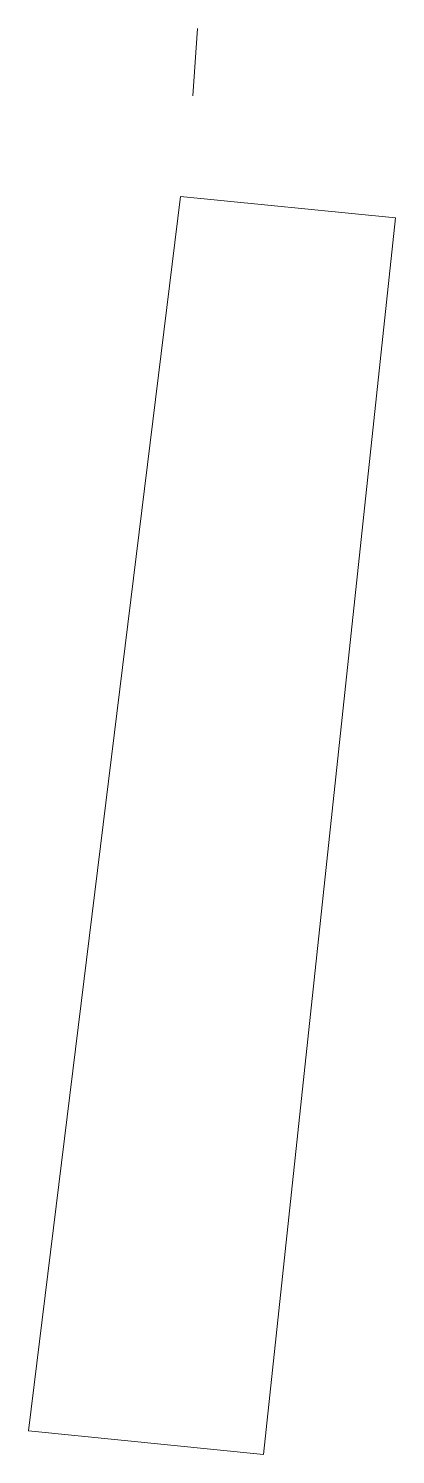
# Model space of a CAD drawing. Header units: metres. Extents: x 538819 to 538852, y 1836896 to 1837022.
import ezdxf

# ---------------------------------------------------------------- set-up
doc = ezdxf.new("R2010")
doc.units = ezdxf.units.M
doc.header["$LTSCALE"] = 0.32
for name, color, linetype, lineweight in [('1', 7, 'Continuous', 13), ('10', 7, 'Continuous', 13), ('23', 7, 'Continuous', 13)]:
    doc.layers.add(name, color=color, linetype=linetype, lineweight=lineweight)

msp = doc.modelspace()

# ---------------------------------------------------------------- linework, layer by layer
at = {"layer": '1'}
msp.add_lwpolyline([(538819.37, 1836897.94), (538832.82, 1837007.11), (538851.84, 1837005.22), (538840.16, 1836895.84)], dxfattribs=at)
at = {"layer": '10'}
msp.add_line((538833.92, 1837016.02), (538834.33, 1837021.98), dxfattribs=at)
at = {"layer": '23'}
msp.add_line((538819.37, 1836897.94), (538840.16, 1836895.84), dxfattribs=at)

doc.saveas('drawing.dxf')
